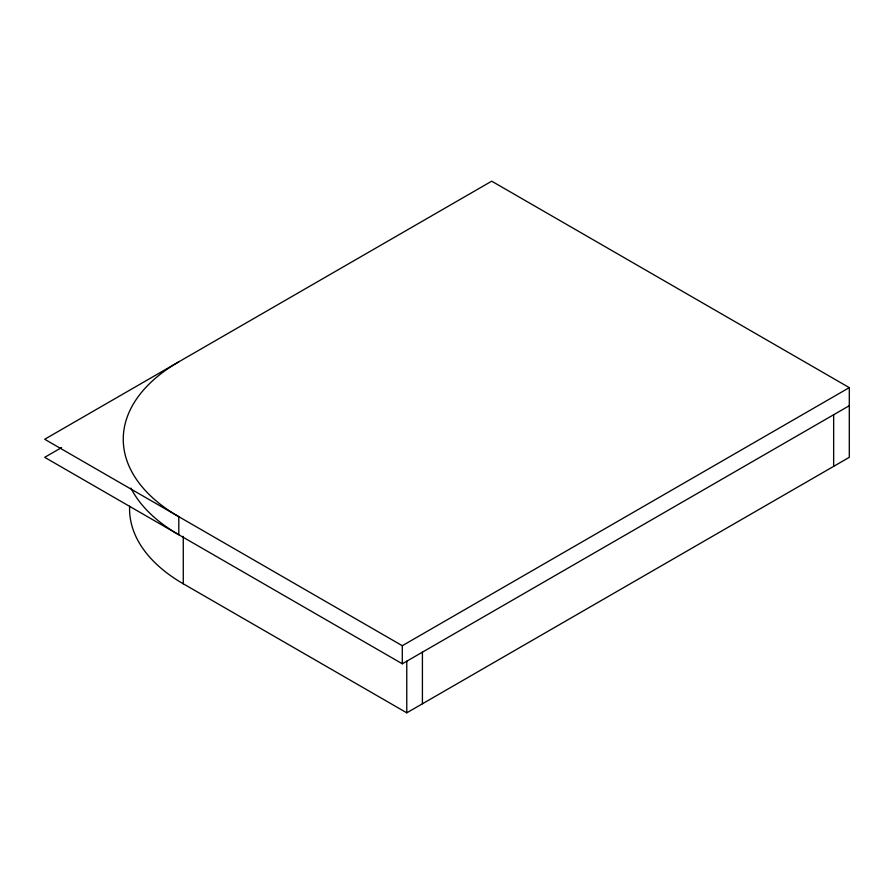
<?xml version="1.0" encoding="UTF-8"?>
<svg xmlns="http://www.w3.org/2000/svg" width="894" height="894" viewBox="0 0 894 894"><rect width="100%" height="100%" fill="white"/><g stroke="black" fill="none" stroke-linecap="round" stroke-linejoin="round"><path stroke-width="1.34" d="M61.619 447.559L44.7 457.326L402.3 663.784L849.3 405.708M849.3 387.638L491.7 181.18L44.7 439.256L402.3 645.714L849.3 387.638L849.3 457.326L406.77 712.82L183.27 583.782A183.326 105.838 0 0 1 129.641 506.172M833.655 414.738L833.655 466.355M422.415 652.173L422.415 703.779M406.77 661.202L406.77 712.82M402.3 645.714L402.3 663.784M183.27 536.344L183.27 583.782M178.8 361.835A189.651 109.493 0 0 0 178.8 516.676L178.8 534.746A189.651 109.493 0 0 1 130.893 488.079"/></g></svg>
